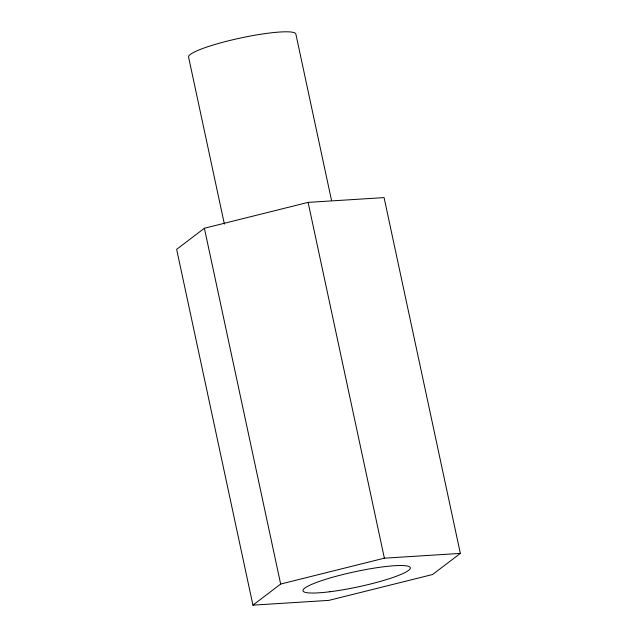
<?xml version="1.0" encoding="UTF-8"?>
<svg xmlns="http://www.w3.org/2000/svg" width="637" height="637" viewBox="0 0 637 637"><rect width="100%" height="100%" fill="white"/><g stroke="black" fill="none" stroke-linecap="round" stroke-linejoin="round"><path stroke-width="0.96" d="M204.389 228.253L176.648 249.354L252.929 605.15L328.899 600.373L432.611 574.502L460.352 553.402L384.071 197.605L308.101 202.383L204.389 228.253L280.662 584.049L252.929 605.15M280.662 584.049L384.374 558.179L460.352 553.402M331.551 200.536L295.91 34.287A54.886 7.732 -12.1 0 0 242.195 37.663A54.886 7.732 -12.1 0 0 188.528 56.844L224.375 224.065M308.101 202.383L384.374 558.179M329.815 591.757A54.886 7.732 -12.1 0 0 410.332 568.005A54.886 7.732 -12.1 0 0 329.767 578.077A54.886 7.732 -12.1 0 0 329.815 591.757"/></g></svg>
